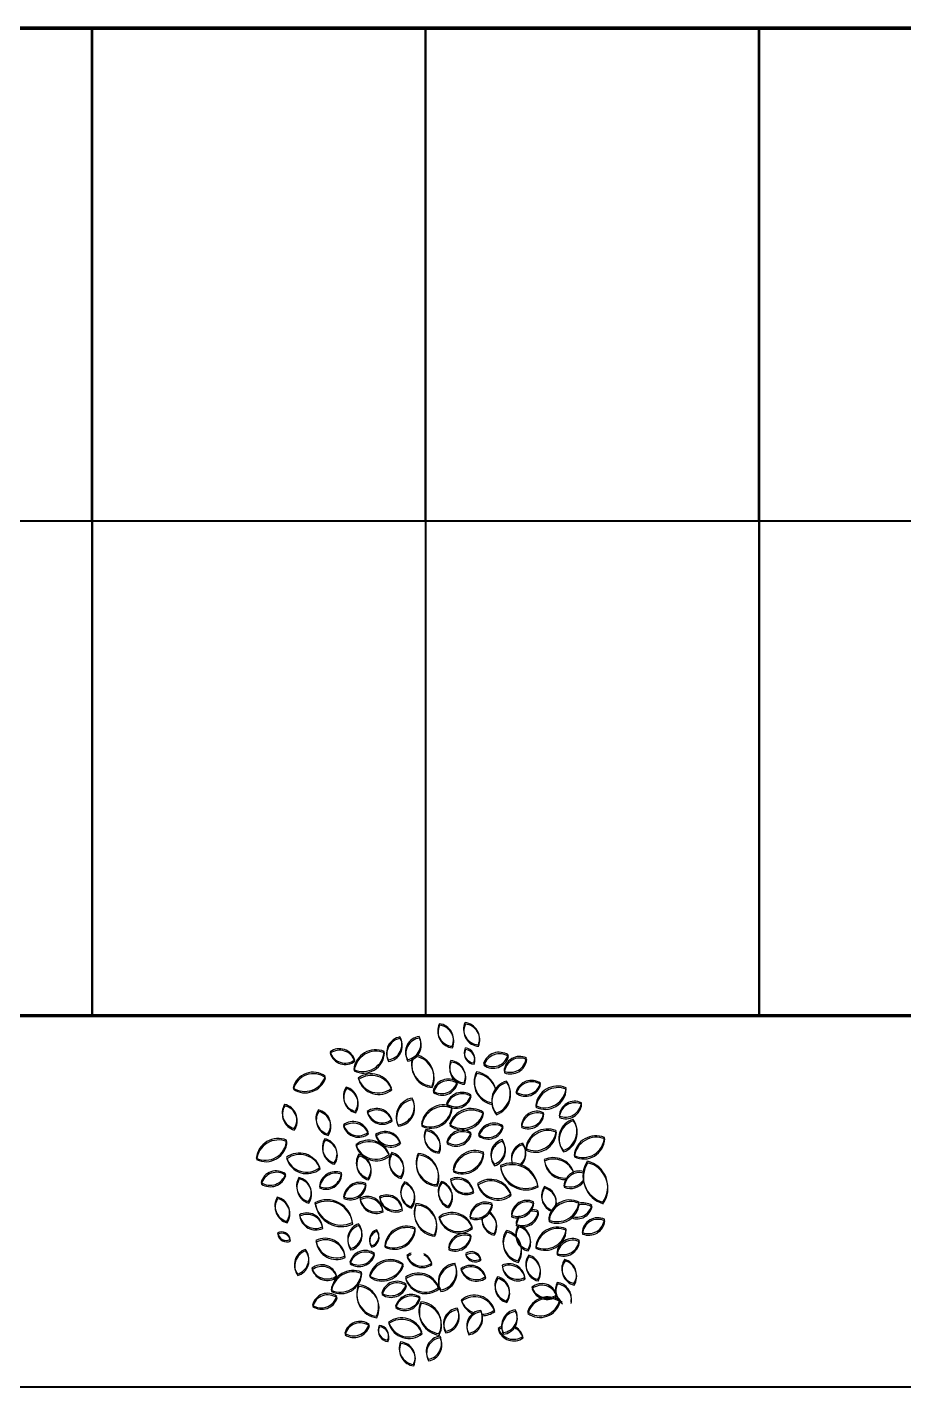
# Model space of a CAD drawing. Header units: inches. Extents: x 4350 to 28384, y -6772 to 993.
# Drawn here: x 25006.1 to 25077.1, y -2937.2 to -2827.1 of the extents above; entities that cross this region are included whole.
import ezdxf

# ---------------------------------------------------------------- set-up
doc = ezdxf.new("R2010")
doc.units = ezdxf.units.IN
doc.header["$MEASUREMENT"] = 0
doc.layers.add('ARREDAMENTO', color=2, linetype='Continuous', lineweight=18)
doc.layers.add('MURATURA_section_wall', color=7, linetype='Continuous', lineweight=40)

msp = doc.modelspace()

# ---------------------------------------------------------------- linework, layer by layer
at = {"layer": 'ARREDAMENTO', "linetype": 'ByBlock', "lineweight": -3}
for centre, radius, start, end in [((25040.58, -2908.37), 1.26, 153.3945, 266.0501), ((25040.61, -2908.49), 1.26, 153.3851, 266.0407), ((25039.29, -2909.1), 1.31, 336.5737, 82.871), ((25039.32, -2909.23), 1.31, 336.5643, 82.8616), ((25042.67, -2908.24), 1.26, 154.579, 267.2346), ((25042.7, -2908.37), 1.26, 154.5696, 267.2252), ((25041.4, -2909.01), 1.31, 337.7581, 84.0554), ((25041.42, -2909.13), 1.31, 337.7487, 84.046), ((25036.49, -2910.16), 1.31, 99.8817, 206.1791), ((25036.51, -2910.28), 1.31, 99.8723, 206.1697), ((25035.16, -2909.48), 1.26, 276.7026, 29.3582), ((25035.19, -2909.61), 1.26, 276.6932, 29.3488), ((25037.97, -2910.09), 1.26, 96.7026, 209.3582), ((25038, -2910.21), 1.26, 96.6932, 209.3488), ((25036.65, -2909.41), 1.31, 279.8817, 26.1791), ((25036.67, -2909.54), 1.31, 279.8723, 26.1697), ((25031.36, -2911.14), 1.31, 18.9013, 125.1986), ((25031.82, -2909.73), 1.26, 195.7222, 308.3778), ((25031.38, -2911.26), 1.31, 18.8919, 125.1892), ((25031.84, -2909.85), 1.26, 195.7128, 308.3684), ((25034.3, -2911.69), 1.78, 67.5372, 173.8345), ((25033.27, -2909.95), 1.72, 244.3581, 357.0136), ((25034.33, -2911.81), 1.78, 67.5278, 173.8251), ((25033.3, -2910.08), 1.72, 244.3487, 357.0042), ((25042.3, -2910.14), 0.833, 153.3945, 266.0501), ((25042.32, -2910.26), 0.833, 153.3851, 266.0407), ((25041.45, -2910.62), 0.866, 336.5737, 82.871), ((25041.47, -2910.75), 0.866, 336.5643, 82.8616), ((25044.29, -2911.42), 1.31, 56.4501, 162.7474), ((25044.32, -2911.55), 1.31, 56.4407, 162.738), ((25038.97, -2911.09), 1.77, 162.4114, 266.0501), ((25039, -2911.21), 1.77, 162.402, 266.0407), ((25037.17, -2912.12), 1.84, 336.5737, 76.9164), ((25037.19, -2912.24), 1.84, 336.5643, 76.907), ((25041.53, -2911.32), 1.26, 154.579, 267.2346), ((25041.55, -2911.45), 1.26, 154.5696, 267.2252), ((25040.25, -2912.09), 1.31, 337.7581, 84.0554), ((25040.28, -2912.21), 1.31, 337.7487, 84.046), ((25043.79, -2910.02), 1.26, 233.271, 345.9266), ((25043.82, -2910.15), 1.26, 233.2616, 345.9172), ((25045.95, -2911.71), 1.26, 64.3581, 177.0136), ((25045.19, -2910.43), 1.31, 247.5372, 353.8345), ((25045.98, -2911.84), 1.26, 64.3487, 177.0042), ((25045.22, -2910.56), 1.31, 247.5278, 353.8251), ((25029.22, -2913.39), 1.66, 53.271, 165.9266), ((25028.57, -2911.55), 1.73, 236.4501, 342.7474), ((25029.25, -2913.51), 1.66, 53.2616, 165.9172), ((25028.59, -2911.67), 1.73, 236.4407, 342.738), ((25033.93, -2913.62), 1.76, 20.0053, 126.3026), ((25034.51, -2911.72), 1.69, 196.8262, 309.4817), ((25033.96, -2913.75), 1.76, 19.9959, 126.2932), ((25034.54, -2911.84), 1.69, 196.8168, 309.4723), ((25040.17, -2913.54), 1.26, 54.4555, 167.111), ((25040.2, -2913.67), 1.26, 54.4461, 167.1016), ((25044.03, -2912.49), 1.76, 153.3945, 259.2615), ((25044.05, -2912.61), 1.76, 153.3851, 259.2521), ((25042.22, -2913.52), 1.83, 14.268, 82.871), ((25042.25, -2913.64), 1.83, 14.2586, 82.8616), ((25045.33, -2914.03), 1.64, 105.863, 218.5186), ((25043.49, -2913.44), 1.71, 289.0421, 35.3395), ((25046.91, -2913.7), 1.31, 56.4501, 162.7474), ((25032.94, -2913.67), 1.26, 144.2345, 256.8901), ((25032.97, -2913.79), 1.26, 144.2252, 256.8807), ((25031.55, -2914.19), 1.31, 327.4137, 73.711), ((25031.58, -2914.32), 1.31, 327.4043, 73.7016), ((25039.64, -2912.15), 1.31, 237.6346, 343.9319), ((25039.67, -2912.28), 1.31, 237.6252, 343.9225), ((25041.29, -2914.67), 1.31, 56.4501, 162.7474), ((25040.79, -2913.27), 1.26, 233.271, 345.9266), ((25041.31, -2914.79), 1.31, 56.4407, 162.738), ((25045.35, -2914.15), 1.64, 105.8536, 218.5092), ((25043.51, -2913.56), 1.71, 289.0327, 35.3301), ((25046.41, -2912.3), 1.26, 233.271, 345.9266), ((25046.93, -2913.82), 1.31, 56.4407, 162.738), ((25046.43, -2912.42), 1.26, 233.2616, 345.9172), ((25049.02, -2914.63), 1.78, 67.5372, 173.8345), ((25047.99, -2912.89), 1.72, 244.3581, 357.0136), ((25049.05, -2914.76), 1.78, 67.5278, 173.8251), ((25048.01, -2913.02), 1.72, 244.3487, 357.0042), ((25028.04, -2915.02), 1.31, 148.2422, 254.5395), ((25028.06, -2915.15), 1.31, 148.2328, 254.5301), ((25026.66, -2915.57), 1.26, 325.0631, 77.7187), ((25026.68, -2915.69), 1.26, 325.0537, 77.7093), ((25034.37, -2915.98), 1.31, 18.9013, 125.1986), ((25037.49, -2915.34), 1.53, 98.7778, 205.0751), ((25037.52, -2915.47), 1.53, 98.7684, 205.0657), ((25035.96, -2914.52), 1.47, 275.5987, 28.2542), ((25035.98, -2914.65), 1.47, 275.5893, 28.2448), ((25039.78, -2916.16), 1.78, 67.5372, 173.8345), ((25038.75, -2914.43), 1.72, 244.3581, 357.0136), ((25039.8, -2916.29), 1.78, 67.5278, 173.8251), ((25038.77, -2914.55), 1.72, 244.3487, 357.0042), ((25040.81, -2913.39), 1.26, 233.2616, 345.9172), ((25042.01, -2916.48), 1.81, 56.4501, 162.7474), ((25050.41, -2915.34), 1.26, 64.3581, 177.0136), ((25049.65, -2914.06), 1.31, 247.5372, 353.8345), ((25050.43, -2915.46), 1.26, 64.3487, 177.0042), ((25049.67, -2914.19), 1.31, 247.5278, 353.8251), ((25030.77, -2915.47), 1.31, 148.2422, 254.5395), ((25030.8, -2915.59), 1.31, 148.2328, 254.5301), ((25029.39, -2916.01), 1.26, 325.0631, 77.7187), ((25029.41, -2916.14), 1.26, 325.0537, 77.7093), ((25032.46, -2917.04), 1.31, 20.0053, 126.3026), ((25034.83, -2914.57), 1.26, 195.7222, 308.3778), ((25034.4, -2916.1), 1.31, 18.8919, 125.1892), ((25034.85, -2914.69), 1.26, 195.7128, 308.3684), ((25041.33, -2914.55), 1.74, 233.271, 345.9266), ((25042.04, -2916.61), 1.81, 56.4407, 162.738), ((25041.35, -2914.68), 1.74, 233.2616, 345.9172), ((25047.35, -2916.15), 1.26, 64.3581, 177.0136), ((25046.59, -2914.88), 1.31, 247.5372, 353.8345), ((25047.37, -2916.28), 1.26, 64.3487, 177.0042), ((25046.62, -2915), 1.31, 247.5278, 353.8251), ((25050.72, -2917.08), 1.59, 105.863, 218.5186), ((25050.75, -2917.2), 1.59, 105.8536, 218.5092), ((25048.94, -2916.51), 1.65, 289.0421, 35.3395), ((25048.97, -2916.63), 1.65, 289.0327, 35.3301), ((25032.89, -2915.62), 1.26, 196.8262, 309.4817), ((25032.48, -2917.17), 1.31, 19.9959, 126.2932), ((25032.91, -2915.74), 1.26, 196.8168, 309.4723), ((25035.06, -2917.84), 1.31, 20.0053, 126.3026), ((25035.49, -2916.41), 1.26, 196.8262, 309.4817), ((25035.09, -2917.96), 1.31, 19.9959, 126.2932), ((25035.52, -2916.54), 1.26, 196.8168, 309.4723), ((25039.49, -2916.91), 1.26, 154.579, 267.2346), ((25039.51, -2917.03), 1.26, 154.5696, 267.2252), ((25038.21, -2917.67), 1.31, 337.7581, 84.0554), ((25038.24, -2917.79), 1.31, 337.7487, 84.046), ((25041.31, -2917.73), 1.31, 57.6346, 163.9319), ((25040.78, -2916.34), 1.26, 234.4555, 347.111), ((25041.33, -2917.86), 1.31, 57.6252, 163.9225), ((25040.81, -2916.47), 1.26, 234.4461, 347.1016), ((25043.87, -2917.17), 1.31, 56.4501, 162.7474), ((25043.37, -2915.77), 1.26, 233.271, 345.9266), ((25043.9, -2917.29), 1.31, 56.4407, 162.738), ((25043.4, -2915.89), 1.26, 233.2616, 345.9172), ((25048.21, -2918.11), 1.78, 67.5372, 173.8345), ((25047.18, -2916.37), 1.72, 244.3581, 357.0136), ((25048.24, -2918.24), 1.78, 67.5278, 173.8251), ((25047.21, -2916.5), 1.72, 244.3487, 357.0042), ((25052.13, -2918.66), 1.78, 67.5372, 173.8345), ((25026.4, -2918.88), 1.78, 67.5372, 173.8345), ((25025.37, -2917.14), 1.72, 244.3581, 357.0136), ((25026.43, -2919), 1.78, 67.5278, 173.8251), ((25025.4, -2917.26), 1.72, 244.3487, 357.0042), ((25031.29, -2917.81), 1.31, 148.2422, 254.5395), ((25031.32, -2917.93), 1.31, 148.2328, 254.5301), ((25029.91, -2918.35), 1.26, 325.0631, 77.7187), ((25029.94, -2918.47), 1.26, 325.0537, 77.7093), ((25033.74, -2919), 1.76, 20.0053, 126.3026), ((25034.31, -2917.09), 1.69, 196.8262, 309.4817), ((25033.76, -2919.12), 1.76, 19.9959, 126.2932), ((25034.34, -2917.22), 1.69, 196.8168, 309.4723), ((25044.88, -2918.4), 1.26, 105.8142, 218.4698), ((25044.91, -2918.53), 1.26, 105.8048, 218.4604), ((25043.47, -2917.95), 1.31, 288.9933, 35.2907), ((25043.5, -2918.07), 1.31, 288.9839, 35.2813), ((25046.54, -2918.69), 1.26, 105.863, 198.5234), ((25046.56, -2918.81), 1.26, 105.8536, 198.514), ((25045.13, -2918.23), 1.31, 312.1666, 35.3395), ((25045.15, -2918.36), 1.31, 312.1572, 35.3301), ((25051.1, -2916.92), 1.72, 244.3581, 357.0136), ((25052.16, -2918.78), 1.78, 67.5278, 173.8251), ((25051.13, -2917.04), 1.72, 244.3487, 357.0042), ((25028.12, -2920.04), 1.76, 20.0053, 126.3026), ((25028.7, -2918.14), 1.69, 196.8262, 309.4817), ((25028.15, -2920.16), 1.76, 19.9959, 126.2932), ((25028.72, -2918.26), 1.69, 196.8168, 309.4723), ((25034.04, -2919.07), 1.31, 148.2422, 254.5395), ((25034.07, -2919.2), 1.31, 148.2328, 254.5301), ((25032.66, -2919.61), 1.26, 325.0631, 77.7187), ((25032.68, -2919.74), 1.26, 325.0537, 77.7093), ((25036.7, -2918.95), 1.31, 147.4137, 253.711), ((25036.72, -2919.08), 1.31, 147.4043, 253.7016), ((25035.31, -2919.47), 1.26, 324.2345, 76.8901), ((25035.33, -2919.6), 1.26, 324.2252, 76.8807), ((25039.34, -2919.07), 1.77, 154.579, 267.2346), ((25039.36, -2919.19), 1.77, 154.5696, 267.2252), ((25037.55, -2920.14), 1.84, 337.7581, 84.0554), ((25037.58, -2920.26), 1.84, 337.7487, 84.046), ((25042.34, -2919.86), 1.78, 67.5372, 173.8345), ((25041.31, -2918.13), 1.72, 244.3581, 357.0136), ((25042.37, -2919.99), 1.78, 67.5278, 173.8251), ((25041.33, -2918.25), 1.72, 244.3487, 357.0042), ((25045.31, -2921.23), 2.14, 8.8698, 115.1671), ((25048.68, -2920.38), 1.73, 18.4829, 115.2159), ((25049.6, -2918.65), 1.66, 185.7395, 275.1403), ((25048.71, -2920.5), 1.73, 18.4735, 115.2065), ((25049.62, -2918.77), 1.66, 185.7301, 275.1309), ((25053.3, -2920.13), 2.22, 147.4137, 253.711), ((25053.33, -2920.25), 2.22, 147.4043, 253.7016), ((25050.95, -2921.01), 2.13, 324.2345, 76.8901), ((25050.97, -2921.14), 2.13, 324.2252, 76.8807), ((25026.24, -2920.98), 1.26, 53.271, 165.9266), ((25025.75, -2919.58), 1.31, 236.4501, 342.7474), ((25026.27, -2921.1), 1.26, 53.2616, 165.9172), ((25025.77, -2919.7), 1.31, 236.4407, 342.738), ((25031.05, -2921.1), 1.31, 68.3658, 174.6631), ((25030.27, -2919.83), 1.26, 245.1866, 357.8422), ((25031.07, -2921.22), 1.31, 68.3564, 174.6537), ((25030.29, -2919.96), 1.26, 245.1772, 357.8328), ((25046.45, -2919.09), 2.06, 185.6907, 298.3462), ((25045.33, -2921.36), 2.14, 8.8604, 115.1577), ((25046.47, -2919.21), 2.06, 185.6813, 298.3368), ((25050.8, -2920.99), 1.26, 75.6132, 177.0136), ((25050.82, -2921.12), 1.26, 75.6038, 177.0042), ((25029.2, -2920.94), 1.31, 148.2422, 254.5395), ((25029.23, -2921.07), 1.31, 148.2328, 254.5301), ((25027.82, -2921.49), 1.26, 325.0631, 77.7187), ((25027.85, -2921.61), 1.26, 325.0537, 77.7093), ((25033.01, -2921.96), 1.31, 68.3658, 174.6631), ((25032.23, -2920.69), 1.26, 245.1866, 357.8422), ((25033.03, -2922.08), 1.31, 68.3564, 174.6537), ((25032.26, -2920.81), 1.26, 245.1772, 357.8328), ((25037.58, -2921.44), 1.26, 138.741, 251.3966), ((25037.6, -2921.56), 1.26, 138.7316, 251.3872), ((25036.14, -2921.82), 1.31, 321.9201, 68.2175), ((25036.17, -2921.95), 1.31, 321.9107, 68.2081), ((25040.67, -2921.38), 1.31, 141.9201, 248.2175), ((25040.69, -2921.51), 1.31, 141.9107, 248.2081), ((25039.23, -2921.77), 1.26, 318.741, 71.3966), ((25039.26, -2921.89), 1.26, 318.7316, 71.3872), ((25040.92, -2921.58), 1.31, 8.8698, 115.1671), ((25041.62, -2920.27), 1.26, 185.6907, 298.3462), ((25040.94, -2921.71), 1.31, 8.8604, 115.1577), ((25041.64, -2920.39), 1.26, 185.6813, 298.3368), ((25043.59, -2922.17), 1.76, 20.0053, 126.3026), ((25044.17, -2920.27), 1.69, 196.8262, 309.4817), ((25043.62, -2922.3), 1.76, 19.9959, 126.2932), ((25044.19, -2920.4), 1.69, 196.8168, 309.4723), ((25048.99, -2921.72), 1.26, 145.0631, 250.1681), ((25049.01, -2921.84), 1.26, 145.0537, 250.1587), ((25047.61, -2922.26), 1.31, 348.9611, 74.5395), ((25047.63, -2922.38), 1.31, 348.9517, 74.5301), ((25050.04, -2919.72), 1.31, 247.5372, 324.706), ((25050.07, -2919.84), 1.31, 247.5278, 324.6966), ((25027.45, -2922.55), 1.31, 148.2422, 254.5395), ((25027.47, -2922.67), 1.31, 148.2328, 254.5301), ((25026.06, -2923.09), 1.26, 325.0631, 77.7187), ((25026.09, -2923.21), 1.26, 325.0537, 77.7093), ((25030.36, -2924.12), 2.06, 5.6907, 118.3462), ((25031.5, -2921.97), 2.14, 188.8698, 295.1671), ((25030.39, -2924.24), 2.06, 5.6813, 118.3368), ((25033.62, -2923.05), 1.26, 5.6907, 118.3462), ((25034.32, -2921.74), 1.31, 188.8698, 295.1671), ((25033.64, -2923.18), 1.26, 5.6813, 118.3368), ((25034.34, -2921.86), 1.31, 188.8604, 295.1577), ((25035.2, -2922.93), 1.26, 5.6907, 118.3462), ((25035.89, -2921.62), 1.31, 188.8698, 295.1671), ((25035.22, -2923.06), 1.26, 5.6813, 118.3368), ((25035.92, -2921.75), 1.31, 188.8604, 295.1577), ((25039.26, -2923.07), 1.84, 157.7581, 264.0554), ((25037.47, -2924.14), 1.77, 334.579, 87.2346), ((25043.18, -2923.51), 1.26, 64.3581, 177.0136), ((25042.42, -2922.24), 1.31, 247.5372, 353.8345), ((25043.2, -2923.64), 1.26, 64.3487, 177.0042), ((25046.54, -2923.37), 1.26, 65.1866, 177.8422), ((25045.77, -2922.1), 1.31, 248.3658, 354.6631), ((25046.56, -2923.5), 1.26, 65.1772, 177.8328), ((25045.79, -2922.23), 1.31, 248.3564, 354.6537), ((25050.02, -2923.8), 1.72, 64.3581, 177.0136), ((25048.99, -2922.06), 1.78, 247.5372, 353.8345), ((25050.05, -2923.93), 1.72, 64.3487, 177.0042), ((25049.02, -2922.19), 1.78, 247.5278, 353.8251), ((25051.07, -2923.62), 1.31, 56.4501, 103.7489), ((25028.73, -2924.39), 1.26, 5.6907, 118.3462), ((25029.43, -2923.08), 1.31, 188.8698, 295.1671), ((25028.76, -2924.51), 1.26, 5.6813, 118.3368), ((25029.45, -2923.2), 1.31, 188.8604, 295.1577), ((25031.53, -2922.1), 2.14, 188.8604, 295.1577), ((25039.28, -2923.19), 1.84, 157.7487, 264.046), ((25037.49, -2924.26), 1.77, 334.5696, 87.2252), ((25040.46, -2924.86), 1.76, 20.0053, 126.3026), ((25041.04, -2922.96), 1.69, 196.8262, 309.4817), ((25040.49, -2924.99), 1.76, 19.9959, 126.2932), ((25042.44, -2922.36), 1.31, 247.5278, 353.8251), ((25044.15, -2923.59), 1.26, 174.0689, 257.7187), ((25042.77, -2924.13), 1.31, 328.2422, 57.6123), ((25042.79, -2924.25), 1.31, 328.2328, 57.6029), ((25046.16, -2922.84), 1.31, 247.5372, 353.8345), ((25046.92, -2924.11), 1.26, 146.0247, 177.0136), ((25046.19, -2922.96), 1.31, 247.5278, 353.8251), ((25046.92, -2924.11), 1.26, 64.3581, 93.7343), ((25046.94, -2924.24), 1.26, 64.3487, 93.7249), ((25050.57, -2922.22), 1.26, 250.9353, 345.9266), ((25050.59, -2922.35), 1.26, 250.9259, 345.9172), ((25051.09, -2923.75), 1.31, 56.4407, 103.7395), ((25033.34, -2925.26), 1.31, 108.9933, 215.2907), ((25033.36, -2925.38), 1.31, 108.9839, 215.2813), ((25031.93, -2924.8), 1.26, 285.8142, 38.4698), ((25031.95, -2924.92), 1.26, 285.8048, 38.4604), ((25034.66, -2925.3), 0.859, 108.9933, 215.2907), ((25034.68, -2925.42), 0.859, 108.9839, 215.2813), ((25033.73, -2925), 0.826, 285.8142, 38.4698), ((25033.75, -2925.12), 0.826, 285.8048, 38.4604), ((25036.8, -2925.98), 1.78, 67.5372, 173.8345), ((25035.77, -2924.24), 1.72, 244.3581, 357.0136), ((25036.82, -2926.1), 1.78, 67.5278, 173.8251), ((25035.79, -2924.36), 1.72, 244.3487, 357.0042), ((25041.06, -2923.08), 1.69, 196.8168, 309.4723), ((25044.17, -2923.71), 1.26, 174.0595, 257.7093), ((25046.18, -2925.47), 1.58, 144.2345, 256.8901), ((25044.45, -2926.12), 1.64, 327.4137, 73.711), ((25046.9, -2924.85), 1.26, 145.0631, 257.7187), ((25046.92, -2924.98), 1.26, 145.0537, 257.7093), ((25046.94, -2924.24), 1.26, 146.0153, 177.0042), ((25045.52, -2925.4), 1.31, 328.2422, 74.5395), ((25045.54, -2925.52), 1.31, 328.2328, 74.5301), ((25049.02, -2926.06), 1.78, 67.5372, 173.8345), ((25047.99, -2924.32), 1.72, 244.3581, 357.0136), ((25049.04, -2926.18), 1.78, 67.5278, 173.8251), ((25048.01, -2924.44), 1.72, 244.3487, 357.0042), ((25052.28, -2924.78), 1.26, 64.3581, 177.0136), ((25051.52, -2923.5), 1.31, 247.5372, 353.8345), ((25052.3, -2924.91), 1.26, 64.3487, 177.0042), ((25051.55, -2923.63), 1.31, 247.5278, 353.8251), ((25026.68, -2925.36), 0.702, 5.6907, 118.3462), ((25027.07, -2924.63), 0.73, 188.8698, 295.1671), ((25026.7, -2925.48), 0.702, 5.6813, 118.3368), ((25027.09, -2924.75), 0.73, 188.8604, 295.1577), ((25030.22, -2926.77), 1.59, 5.7395, 118.395), ((25031.1, -2925.11), 1.66, 188.9186, 295.2159), ((25030.24, -2926.9), 1.59, 5.7301, 118.3856), ((25031.12, -2925.24), 1.66, 188.9092, 295.2065), ((25041.46, -2926.06), 1.26, 64.3581, 177.0136), ((25040.71, -2924.79), 1.31, 247.5372, 353.8345), ((25041.49, -2926.19), 1.26, 64.3487, 177.0042), ((25040.73, -2924.91), 1.31, 247.5278, 353.8251), ((25046.21, -2925.6), 1.58, 144.2252, 256.8807), ((25044.47, -2926.25), 1.64, 327.4043, 73.7016), ((25050.23, -2926.47), 1.26, 64.3581, 177.0136), ((25049.48, -2925.2), 1.31, 247.5372, 353.8345), ((25050.26, -2926.6), 1.26, 64.3487, 177.0042), ((25049.5, -2925.32), 1.31, 247.5278, 353.8251), ((25029.03, -2927.32), 1.31, 108.9933, 215.2907), ((25029.06, -2927.44), 1.31, 108.9839, 215.2813), ((25027.62, -2926.87), 1.26, 285.8142, 38.4698), ((25027.64, -2926.99), 1.26, 285.8048, 38.4604), ((25033.44, -2927.43), 1.26, 53.271, 165.9266), ((25032.94, -2926.04), 1.31, 236.4501, 342.7474), ((25033.46, -2927.56), 1.26, 53.2616, 165.9172), ((25032.96, -2926.16), 1.31, 236.4407, 342.738), ((25037.63, -2927.55), 1.26, 111.9047, 129.4817), ((25038.06, -2926.13), 1.31, 200.0053, 306.3026), ((25037.65, -2927.67), 1.26, 111.8953, 129.4723), ((25038.08, -2926.25), 1.31, 199.9959, 306.2932), ((25037.63, -2927.55), 1.26, 16.8262, 62.6117), ((25037.65, -2927.67), 1.26, 16.8168, 62.6023), ((25042.06, -2927.04), 0.777, 15.7222, 128.3778), ((25042.34, -2926.17), 0.808, 198.9013, 305.1986), ((25042.08, -2927.17), 0.777, 15.7128, 128.3684), ((25042.37, -2926.3), 0.808, 198.8919, 305.1892), ((25047.71, -2927.29), 1.26, 144.2345, 256.8901), ((25047.73, -2927.41), 1.26, 144.2252, 256.8807), ((25046.32, -2927.81), 1.31, 327.4137, 73.711), ((25046.34, -2927.94), 1.31, 327.4043, 73.7016), ((25029.93, -2928.59), 1.26, 16.8262, 129.4817), ((25030.36, -2927.17), 1.31, 200.0053, 306.3026), ((25029.96, -2928.72), 1.26, 16.8168, 129.4723), ((25030.39, -2927.29), 1.31, 199.9959, 306.2932), ((25032.47, -2929.57), 1.78, 67.5372, 173.8345), ((25031.44, -2927.83), 1.72, 244.3581, 357.0136), ((25032.49, -2929.69), 1.78, 67.5278, 173.8251), ((25035.48, -2928.65), 1.74, 53.271, 165.9266), ((25034.8, -2926.72), 1.81, 236.4501, 342.7474), ((25035.51, -2928.77), 1.74, 53.2616, 165.9172), ((25034.82, -2926.84), 1.81, 236.4407, 342.738), ((25040.85, -2928.68), 1.47, 95.5987, 208.2542), ((25040.87, -2928.8), 1.47, 95.5893, 208.2448), ((25039.32, -2927.86), 1.53, 278.7778, 25.0751), ((25039.34, -2927.99), 1.53, 278.7684, 25.0657), ((25041.98, -2928.64), 1.26, 15.7222, 128.3778), ((25042.44, -2927.22), 1.31, 198.9013, 305.1986), ((25042, -2928.76), 1.26, 15.7128, 128.3684), ((25042.46, -2927.35), 1.31, 198.8919, 305.1892), ((25045.09, -2928.56), 1.31, 8.9186, 115.2159), ((25045.78, -2927.24), 1.26, 185.7395, 298.395), ((25045.11, -2928.68), 1.31, 8.9092, 115.2065), ((25045.81, -2927.37), 1.26, 185.7301, 298.3856), ((25050.63, -2927.62), 1.26, 144.2345, 256.8901), ((25050.65, -2927.75), 1.26, 144.2252, 256.8807), ((25049.24, -2928.15), 1.31, 327.4137, 73.711), ((25049.26, -2928.27), 1.31, 327.4043, 73.7016), ((25031.46, -2927.95), 1.72, 244.3487, 357.0042), ((25034.59, -2929.69), 1.83, 156.5737, 262.871), ((25032.78, -2930.72), 1.76, 333.3945, 86.0501), ((25036.02, -2929.93), 1.26, 53.271, 165.9266), ((25035.52, -2928.53), 1.31, 236.4501, 342.7474), ((25036.04, -2930.06), 1.26, 53.2616, 165.9172), ((25037.75, -2929.76), 1.76, 20.0053, 126.3026), ((25038.32, -2927.86), 1.69, 196.8262, 309.4817), ((25037.77, -2929.89), 1.76, 19.9959, 126.2932), ((25038.35, -2927.98), 1.69, 196.8168, 309.4723), ((25045.26, -2929.01), 1.31, 147.4137, 253.711), ((25045.28, -2929.14), 1.31, 147.4043, 253.7016), ((25043.87, -2929.53), 1.26, 324.2345, 76.8901), ((25043.89, -2929.66), 1.26, 324.2252, 76.8807), ((25047.74, -2930.12), 1.26, 16.8262, 129.4817), ((25047.76, -2930.25), 1.26, 16.8168, 129.4723), ((25050.12, -2929.33), 1.26, 153.3945, 235.2498), ((25050.14, -2929.45), 1.26, 153.3851, 235.2405), ((25048.83, -2930.06), 1.31, 348.0517, 82.871), ((25048.85, -2930.19), 1.31, 348.0423, 82.8616), ((25030.4, -2930.9), 1.26, 53.271, 165.9266), ((25029.9, -2929.51), 1.31, 236.4501, 342.7474), ((25030.42, -2931.03), 1.26, 53.2616, 165.9172), ((25029.93, -2929.63), 1.31, 236.4407, 342.738), ((25034.61, -2929.81), 1.83, 156.5643, 262.8616), ((25032.81, -2930.84), 1.76, 333.3851, 86.0407), ((25035.55, -2928.66), 1.31, 236.4407, 342.738), ((25037.17, -2931.05), 1.31, 57.6346, 163.9319), ((25036.64, -2929.66), 1.26, 234.4555, 347.111), ((25037.19, -2931.17), 1.31, 57.6252, 163.9225), ((25036.66, -2929.78), 1.26, 234.4461, 347.1016), ((25042.3, -2931.48), 1.69, 16.8262, 129.4817), ((25042.32, -2931.61), 1.69, 16.8168, 129.4723), ((25048.25, -2931.66), 1.73, 56.4501, 162.7474), ((25048.27, -2931.78), 1.73, 56.4407, 162.738), ((25048.17, -2928.7), 1.31, 200.0053, 306.3026), ((25048.19, -2928.83), 1.31, 199.9959, 306.2932), ((25039.64, -2931.08), 1.84, 156.5737, 262.871), ((25039.67, -2931.21), 1.84, 156.5643, 262.8616), ((25037.84, -2932.11), 1.77, 333.3945, 86.0501), ((25037.86, -2932.24), 1.77, 333.3851, 86.0407), ((25041.05, -2932.1), 1.26, 96.7026, 209.3582), ((25041.07, -2932.23), 1.26, 96.6932, 209.3488), ((25039.73, -2931.43), 1.31, 279.8817, 26.1791), ((25039.75, -2931.56), 1.31, 279.8723, 26.1697), ((25042.88, -2929.58), 1.76, 200.0053, 248.9938), ((25042.9, -2929.7), 1.76, 199.9959, 248.9844), ((25042.93, -2932.28), 1.26, 95.5987, 208.2542), ((25042.95, -2932.4), 1.26, 95.5893, 208.2448), ((25041.62, -2931.58), 1.31, 278.7778, 25.0751), ((25041.64, -2931.7), 1.31, 278.7684, 25.0657), ((25042.88, -2929.58), 1.76, 271.0201, 306.3026), ((25042.9, -2929.7), 1.76, 271.0107, 306.2932), ((25045.8, -2932.27), 1.31, 98.7778, 205.0751), ((25045.82, -2932.4), 1.31, 98.7684, 205.0657), ((25044.49, -2931.57), 1.26, 275.5987, 28.2542), ((25044.51, -2931.7), 1.26, 275.5893, 28.2448), ((25047.59, -2929.81), 1.66, 233.271, 345.9266), ((25047.61, -2929.94), 1.66, 233.2616, 345.9172), ((25033.02, -2933.18), 1.26, 53.271, 165.9266), ((25032.52, -2931.78), 1.31, 236.4501, 342.7474), ((25033.04, -2933.3), 1.26, 53.2616, 165.9172), ((25032.54, -2931.91), 1.31, 236.4407, 342.738), ((25035.37, -2932.58), 0.866, 156.5737, 262.871), ((25034.51, -2933.07), 0.833, 333.3945, 86.0501), ((25036.39, -2933.39), 1.76, 20.0053, 126.3026), ((25036.96, -2931.49), 1.69, 196.8262, 309.4817), ((25036.41, -2933.52), 1.76, 19.9959, 126.2932), ((25036.99, -2931.61), 1.69, 196.8168, 309.4723), ((25045, -2933.47), 1.26, 113.6816, 128.3778), ((25045, -2933.47), 1.26, 15.7222, 66.2267), ((25035.39, -2932.7), 0.866, 156.5643, 262.8616), ((25034.54, -2933.19), 0.833, 333.3851, 86.0407), ((25039.65, -2934.37), 1.26, 96.7026, 209.3582), ((25039.68, -2934.5), 1.26, 96.6932, 209.3488), ((25038.33, -2933.7), 1.31, 279.8817, 26.1791), ((25038.35, -2933.83), 1.31, 279.8723, 26.1697), ((25045.45, -2932.06), 1.31, 198.9013, 305.1986), ((25045.02, -2933.6), 1.26, 113.6722, 128.3684), ((25045.47, -2932.19), 1.31, 198.8919, 305.1892), ((25045.02, -2933.6), 1.26, 15.7128, 66.2173), ((25037.52, -2934.1), 1.31, 156.5737, 262.871), ((25037.54, -2934.23), 1.31, 156.5643, 262.8616), ((25036.23, -2934.84), 1.26, 333.3945, 86.0501), ((25036.25, -2934.96), 1.26, 333.3851, 86.0407)]:
    msp.add_arc(centre, radius, start, end, dxfattribs=at)
at = {"layer": 'MURATURA_section_wall'}
for p, q in [((25227.3, -2827.06), (24863.3, -2827.12)), ((25227.34, -2827.22), (24863.34, -2827.22)), ((25011.3, -2827.1), (24984.3, -2827.1)), ((25011.34, -2827.22), (24984.34, -2827.22)), ((25038.3, -2827.09), (25011.3, -2827.1)), ((25011.3, -2827.1), (25011.32, -2907.1)), ((25038.34, -2827.22), (25011.34, -2827.22)), ((25011.34, -2827.22), (25011.34, -2907.22)), ((25065.3, -2827.09), (25038.3, -2827.09)), ((25038.3, -2827.09), (25038.32, -2907.09)), ((25065.34, -2827.22), (25038.34, -2827.22)), ((25038.34, -2827.22), (25038.34, -2907.22)), ((25092.3, -2827.09), (25065.3, -2827.09)), ((25065.3, -2827.09), (25065.32, -2907.09)), ((25092.34, -2827.22), (25065.34, -2827.22)), ((25065.34, -2827.22), (25065.34, -2907.22)), ((24849.31, -2867.07), (25200.31, -2867.07)), ((25011.31, -2867.07), (25227.31, -2867.07)), ((25227.32, -2907.06), (24849.32, -2907.12)), ((25227.34, -2907.22), (24849.34, -2907.22)), ((24849.34, -2937.22), (25227.34, -2937.22))]:
    msp.add_line(p, q, dxfattribs=at)

doc.saveas('drawing.dxf')
